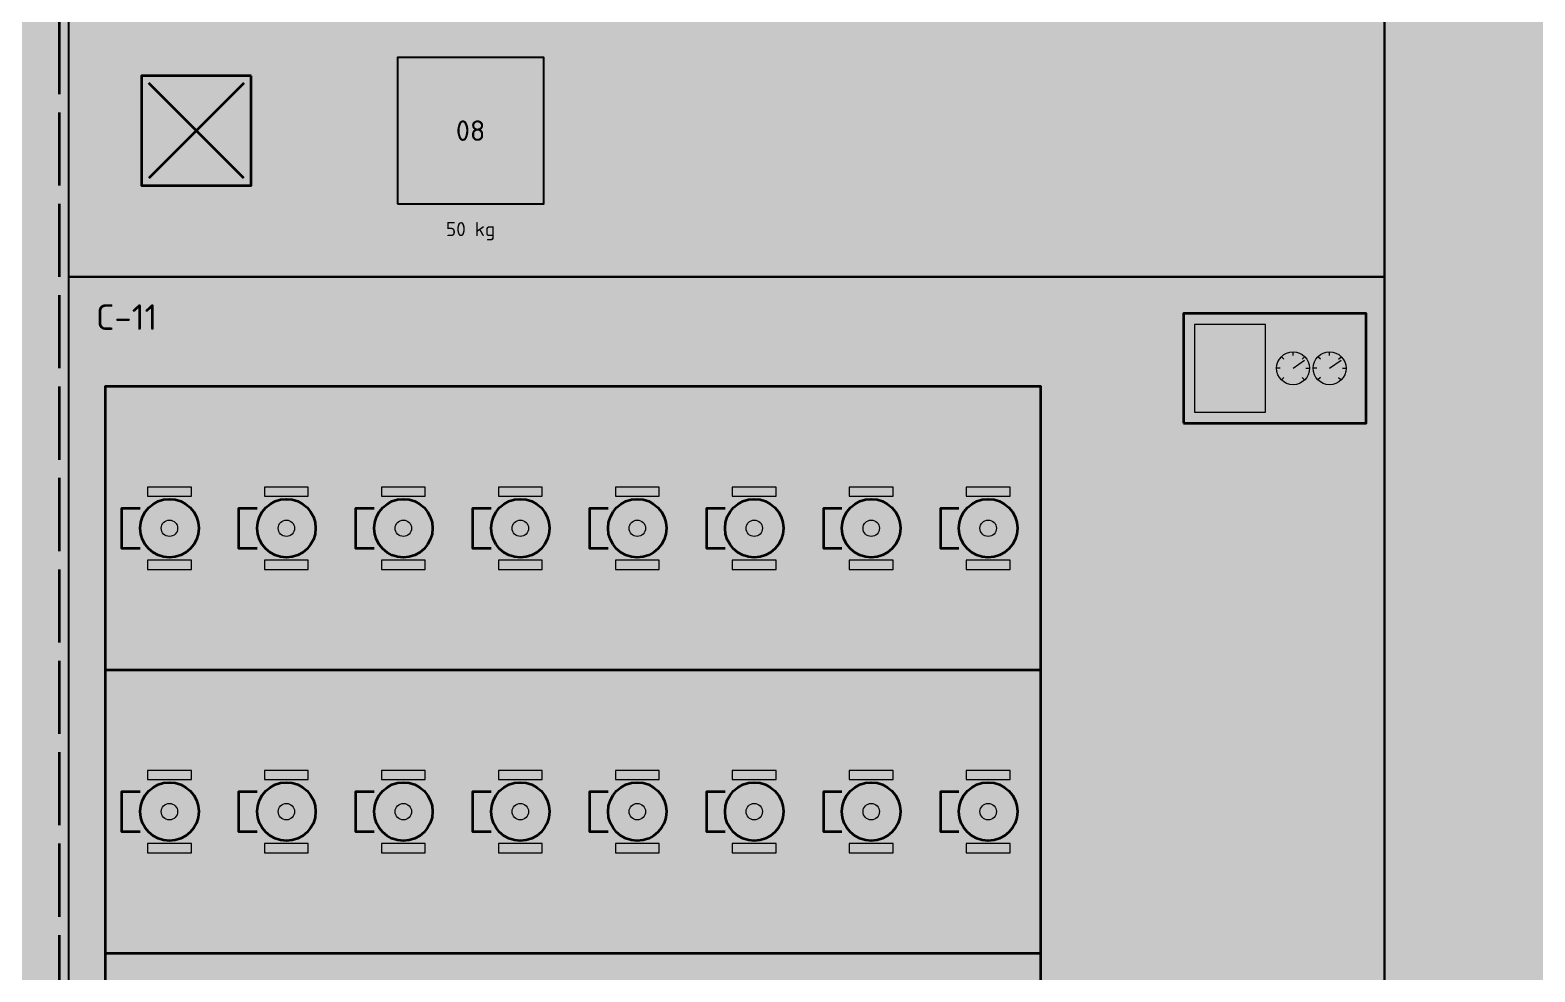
# Model space of a CAD drawing. Header units: millimetres. Extents: x 0 to 1189, y 0 to 841.
# Drawn here: x 678.9 to 761.2, y 485 to 536.5 of the extents above; entities that cross this region are included whole.
import ezdxf
from ezdxf.enums import TextEntityAlignment as Align

# ---------------------------------------------------------------- set-up
doc = ezdxf.new("R2010")
doc.units = ezdxf.units.MM
doc.linetypes.add('IRAM-E-TRAZOS', pattern=[5, 4, -1])
for name, color, linetype, lineweight, true_color in [('A-DEM-AM', 2, 'CONTINUOUS', 35, 0xd7a500), ('A-DEM-RO', 1, 'CONTINUOUS', 35, 0xd21e1e), ('A-EQUIPO', 30, 'CONTINUOUS', 35, 0xe67800), ('A-PASILLO', 2, 'IRAM-E-TRAZOS', 35, 0xd7a500)]:
    doc.layers.add(name, color=color, linetype=linetype, lineweight=lineweight, true_color=true_color)
for name, color, linetype, lineweight in [('A-EQUIPO-FINO', 8, 'CONTINUOUS', 13), ('A-EQUIPO-RELLENO', 9, 'CONTINUOUS', 13), ('A-RELLENO', 9, 'CONTINUOUS', 13), ('A-SECTOR', 1, 'CONTINUOUS', 25), ('A-SECTOR-TXT', 1, 'CONTINUOUS', 25), ('A-TEXTO', 7, 'CONTINUOUS', 18), ('S-INCENDIO', 1, 'CONTINUOUS', 25)]:
    doc.layers.add(name, color=color, linetype=linetype, lineweight=lineweight)
doc.styles.add('ISO3098', font='isocpeur.ttf')

msp = doc.modelspace()

# ---------------------------------------------------------------- hatches: boundary and pattern name
at = {"layer": 'A-EQUIPO-RELLENO', "true_color": 0xf5cdc8}
h = msp.add_hatch(color=7, dxfattribs=at)
h.dxf.hatch_style = 1
h.paths.add_polyline_path([(691, 534), (685, 534), (685, 528), (691, 528)])
at = {"layer": 'A-EQUIPO-RELLENO', "true_color": 0xeedec0}
h = msp.add_hatch(color=7, dxfattribs=at)
h.dxf.hatch_style = 1
h.paths.add_polyline_path([(742, 515), (752, 515), (752, 521), (742, 521)])
at = {"layer": 'A-EQUIPO-RELLENO', "true_color": 0xffffff}
h = msp.add_hatch(color=7, dxfattribs=at)
h.dxf.hatch_style = 1
h.paths.add_polyline_path([(748.9, 518), (748.869, 518.233), (748.779, 518.45), (748.636, 518.636), (748.45, 518.779), (748.233, 518.869), (748, 518.9), (747.767, 518.869), (747.55, 518.779), (747.364, 518.636), (747.221, 518.45), (747.131, 518.233), (747.1, 518), (747.131, 517.767), (747.221, 517.55), (747.364, 517.364), (747.55, 517.221), (747.767, 517.131), (748, 517.1), (748.233, 517.131), (748.45, 517.221), (748.636, 517.364), (748.779, 517.55), (748.869, 517.767)])
h = msp.add_hatch(color=7, dxfattribs=at)
h.dxf.hatch_style = 1
h.paths.add_polyline_path([(750.9, 518), (750.869, 518.233), (750.779, 518.45), (750.636, 518.636), (750.45, 518.779), (750.233, 518.869), (750, 518.9), (749.767, 518.869), (749.55, 518.779), (749.364, 518.636), (749.221, 518.45), (749.131, 518.233), (749.1, 518), (749.131, 517.767), (749.221, 517.55), (749.364, 517.364), (749.55, 517.221), (749.767, 517.131), (750, 517.1), (750.233, 517.131), (750.45, 517.221), (750.636, 517.364), (750.779, 517.55), (750.869, 517.767)])
at = {"layer": 'A-EQUIPO-RELLENO', "true_color": 0x969ba0}
h = msp.add_hatch(color=7, dxfattribs=at)
h.dxf.hatch_style = 1
h.paths.add_polyline_path([(685.32, 511), (687.72, 511), (687.72, 511.5), (685.32, 511.5)])
h = msp.add_hatch(color=7, dxfattribs=at)
h.dxf.hatch_style = 1
h.paths.add_polyline_path([(691.72, 511), (694.12, 511), (694.12, 511.5), (691.72, 511.5)])
h = msp.add_hatch(color=7, dxfattribs=at)
h.dxf.hatch_style = 1
h.paths.add_polyline_path([(698.12, 511), (700.52, 511), (700.52, 511.5), (698.12, 511.5)])
h = msp.add_hatch(color=7, dxfattribs=at)
h.dxf.hatch_style = 1
h.paths.add_polyline_path([(704.52, 511), (706.92, 511), (706.92, 511.5), (704.52, 511.5)])
h = msp.add_hatch(color=7, dxfattribs=at)
h.dxf.hatch_style = 1
h.paths.add_polyline_path([(710.92, 511), (713.32, 511), (713.32, 511.5), (710.92, 511.5)])
h = msp.add_hatch(color=7, dxfattribs=at)
h.dxf.hatch_style = 1
h.paths.add_polyline_path([(717.32, 511), (719.72, 511), (719.72, 511.5), (717.32, 511.5)])
h = msp.add_hatch(color=7, dxfattribs=at)
h.dxf.hatch_style = 1
h.paths.add_polyline_path([(723.72, 511), (726.12, 511), (726.12, 511.5), (723.72, 511.5)])
h = msp.add_hatch(color=7, dxfattribs=at)
h.dxf.hatch_style = 1
h.paths.add_polyline_path([(730.12, 511), (732.52, 511), (732.52, 511.5), (730.12, 511.5)])
at = {"layer": 'A-EQUIPO-RELLENO', "true_color": 0xf0786e}
h = msp.add_hatch(color=7, dxfattribs=at)
h.dxf.hatch_style = 1
h.paths.add_polyline_path([(688.12, 509.25), (688.065, 509.664), (687.906, 510.05), (687.651, 510.381), (687.32, 510.636), (686.934, 510.795), (686.52, 510.85), (686.106, 510.795), (685.72, 510.636), (685.389, 510.381), (685.134, 510.05), (684.975, 509.664), (684.92, 509.25), (684.975, 508.836), (685.134, 508.45), (685.389, 508.119), (685.72, 507.864), (686.106, 507.705), (686.52, 507.65), (686.934, 507.705), (687.32, 507.864), (687.651, 508.119), (687.906, 508.45), (688.065, 508.836)])
h = msp.add_hatch(color=7, dxfattribs=at)
h.dxf.hatch_style = 1
h.paths.add_polyline_path([(694.52, 509.25), (694.465, 509.664), (694.306, 510.05), (694.051, 510.381), (693.72, 510.636), (693.334, 510.795), (692.92, 510.85), (692.506, 510.795), (692.12, 510.636), (691.789, 510.381), (691.534, 510.05), (691.375, 509.664), (691.32, 509.25), (691.375, 508.836), (691.534, 508.45), (691.789, 508.119), (692.12, 507.864), (692.506, 507.705), (692.92, 507.65), (693.334, 507.705), (693.72, 507.864), (694.051, 508.119), (694.306, 508.45), (694.465, 508.836)])
h = msp.add_hatch(color=7, dxfattribs=at)
h.dxf.hatch_style = 1
h.paths.add_polyline_path([(700.92, 509.25), (700.865, 509.664), (700.706, 510.05), (700.451, 510.381), (700.12, 510.636), (699.734, 510.795), (699.32, 510.85), (698.906, 510.795), (698.52, 510.636), (698.189, 510.381), (697.934, 510.05), (697.775, 509.664), (697.72, 509.25), (697.775, 508.836), (697.934, 508.45), (698.189, 508.119), (698.52, 507.864), (698.906, 507.705), (699.32, 507.65), (699.734, 507.705), (700.12, 507.864), (700.451, 508.119), (700.706, 508.45), (700.865, 508.836)])
h = msp.add_hatch(color=7, dxfattribs=at)
h.dxf.hatch_style = 1
h.paths.add_polyline_path([(707.32, 509.25), (707.265, 509.664), (707.106, 510.05), (706.851, 510.381), (706.52, 510.636), (706.134, 510.795), (705.72, 510.85), (705.306, 510.795), (704.92, 510.636), (704.589, 510.381), (704.334, 510.05), (704.175, 509.664), (704.12, 509.25), (704.175, 508.836), (704.334, 508.45), (704.589, 508.119), (704.92, 507.864), (705.306, 507.705), (705.72, 507.65), (706.134, 507.705), (706.52, 507.864), (706.851, 508.119), (707.106, 508.45), (707.265, 508.836)])
h = msp.add_hatch(color=7, dxfattribs=at)
h.dxf.hatch_style = 1
h.paths.add_polyline_path([(713.72, 509.25), (713.665, 509.664), (713.506, 510.05), (713.251, 510.381), (712.92, 510.636), (712.534, 510.795), (712.12, 510.85), (711.706, 510.795), (711.32, 510.636), (710.989, 510.381), (710.734, 510.05), (710.575, 509.664), (710.52, 509.25), (710.575, 508.836), (710.734, 508.45), (710.989, 508.119), (711.32, 507.864), (711.706, 507.705), (712.12, 507.65), (712.534, 507.705), (712.92, 507.864), (713.251, 508.119), (713.506, 508.45), (713.665, 508.836)])
h = msp.add_hatch(color=7, dxfattribs=at)
h.dxf.hatch_style = 1
h.paths.add_polyline_path([(720.12, 509.25), (720.065, 509.664), (719.906, 510.05), (719.651, 510.381), (719.32, 510.636), (718.934, 510.795), (718.52, 510.85), (718.106, 510.795), (717.72, 510.636), (717.389, 510.381), (717.134, 510.05), (716.975, 509.664), (716.92, 509.25), (716.975, 508.836), (717.134, 508.45), (717.389, 508.119), (717.72, 507.864), (718.106, 507.705), (718.52, 507.65), (718.934, 507.705), (719.32, 507.864), (719.651, 508.119), (719.906, 508.45), (720.065, 508.836)])
h = msp.add_hatch(color=7, dxfattribs=at)
h.dxf.hatch_style = 1
h.paths.add_polyline_path([(726.52, 509.25), (726.465, 509.664), (726.306, 510.05), (726.051, 510.381), (725.72, 510.636), (725.334, 510.795), (724.92, 510.85), (724.506, 510.795), (724.12, 510.636), (723.789, 510.381), (723.534, 510.05), (723.375, 509.664), (723.32, 509.25), (723.375, 508.836), (723.534, 508.45), (723.789, 508.119), (724.12, 507.864), (724.506, 507.705), (724.92, 507.65), (725.334, 507.705), (725.72, 507.864), (726.051, 508.119), (726.306, 508.45), (726.465, 508.836)])
h = msp.add_hatch(color=7, dxfattribs=at)
h.dxf.hatch_style = 1
h.paths.add_polyline_path([(732.92, 509.25), (732.865, 509.664), (732.706, 510.05), (732.451, 510.381), (732.12, 510.636), (731.734, 510.795), (731.32, 510.85), (730.906, 510.795), (730.52, 510.636), (730.189, 510.381), (729.934, 510.05), (729.775, 509.664), (729.72, 509.25), (729.775, 508.836), (729.934, 508.45), (730.189, 508.119), (730.52, 507.864), (730.906, 507.705), (731.32, 507.65), (731.734, 507.705), (732.12, 507.864), (732.451, 508.119), (732.706, 508.45), (732.865, 508.836)])
at = {"layer": 'A-EQUIPO-RELLENO', "true_color": 0x969ba0}
h = msp.add_hatch(color=7, dxfattribs=at)
h.dxf.hatch_style = 1
h.paths.add_polyline_path([(685.32, 507), (687.72, 507), (687.72, 507.5), (685.32, 507.5)])
h = msp.add_hatch(color=7, dxfattribs=at)
h.dxf.hatch_style = 1
h.paths.add_polyline_path([(691.72, 507), (694.12, 507), (694.12, 507.5), (691.72, 507.5)])
h = msp.add_hatch(color=7, dxfattribs=at)
h.dxf.hatch_style = 1
h.paths.add_polyline_path([(698.12, 507), (700.52, 507), (700.52, 507.5), (698.12, 507.5)])
h = msp.add_hatch(color=7, dxfattribs=at)
h.dxf.hatch_style = 1
h.paths.add_polyline_path([(704.52, 507), (706.92, 507), (706.92, 507.5), (704.52, 507.5)])
h = msp.add_hatch(color=7, dxfattribs=at)
h.dxf.hatch_style = 1
h.paths.add_polyline_path([(710.92, 507), (713.32, 507), (713.32, 507.5), (710.92, 507.5)])
h = msp.add_hatch(color=7, dxfattribs=at)
h.dxf.hatch_style = 1
h.paths.add_polyline_path([(717.32, 507), (719.72, 507), (719.72, 507.5), (717.32, 507.5)])
h = msp.add_hatch(color=7, dxfattribs=at)
h.dxf.hatch_style = 1
h.paths.add_polyline_path([(723.72, 507), (726.12, 507), (726.12, 507.5), (723.72, 507.5)])
h = msp.add_hatch(color=7, dxfattribs=at)
h.dxf.hatch_style = 1
h.paths.add_polyline_path([(730.12, 507), (732.52, 507), (732.52, 507.5), (730.12, 507.5)])
h = msp.add_hatch(color=7, dxfattribs=at)
h.dxf.hatch_style = 1
h.paths.add_polyline_path([(685.32, 495.5), (687.72, 495.5), (687.72, 496), (685.32, 496)])
h = msp.add_hatch(color=7, dxfattribs=at)
h.dxf.hatch_style = 1
h.paths.add_polyline_path([(691.72, 495.5), (694.12, 495.5), (694.12, 496), (691.72, 496)])
h = msp.add_hatch(color=7, dxfattribs=at)
h.dxf.hatch_style = 1
h.paths.add_polyline_path([(698.12, 495.5), (700.52, 495.5), (700.52, 496), (698.12, 496)])
h = msp.add_hatch(color=7, dxfattribs=at)
h.dxf.hatch_style = 1
h.paths.add_polyline_path([(704.52, 495.5), (706.92, 495.5), (706.92, 496), (704.52, 496)])
h = msp.add_hatch(color=7, dxfattribs=at)
h.dxf.hatch_style = 1
h.paths.add_polyline_path([(710.92, 495.5), (713.32, 495.5), (713.32, 496), (710.92, 496)])
h = msp.add_hatch(color=7, dxfattribs=at)
h.dxf.hatch_style = 1
h.paths.add_polyline_path([(717.32, 495.5), (719.72, 495.5), (719.72, 496), (717.32, 496)])
h = msp.add_hatch(color=7, dxfattribs=at)
h.dxf.hatch_style = 1
h.paths.add_polyline_path([(723.72, 495.5), (726.12, 495.5), (726.12, 496), (723.72, 496)])
h = msp.add_hatch(color=7, dxfattribs=at)
h.dxf.hatch_style = 1
h.paths.add_polyline_path([(730.12, 495.5), (732.52, 495.5), (732.52, 496), (730.12, 496)])
at = {"layer": 'A-EQUIPO-RELLENO', "true_color": 0xf0786e}
h = msp.add_hatch(color=7, dxfattribs=at)
h.dxf.hatch_style = 1
h.paths.add_polyline_path([(688.12, 493.75), (688.065, 494.164), (687.906, 494.55), (687.651, 494.881), (687.32, 495.136), (686.934, 495.295), (686.52, 495.35), (686.106, 495.295), (685.72, 495.136), (685.389, 494.881), (685.134, 494.55), (684.975, 494.164), (684.92, 493.75), (684.975, 493.336), (685.134, 492.95), (685.389, 492.619), (685.72, 492.364), (686.106, 492.205), (686.52, 492.15), (686.934, 492.205), (687.32, 492.364), (687.651, 492.619), (687.906, 492.95), (688.065, 493.336)])
h = msp.add_hatch(color=7, dxfattribs=at)
h.dxf.hatch_style = 1
h.paths.add_polyline_path([(694.52, 493.75), (694.465, 494.164), (694.306, 494.55), (694.051, 494.881), (693.72, 495.136), (693.334, 495.295), (692.92, 495.35), (692.506, 495.295), (692.12, 495.136), (691.789, 494.881), (691.534, 494.55), (691.375, 494.164), (691.32, 493.75), (691.375, 493.336), (691.534, 492.95), (691.789, 492.619), (692.12, 492.364), (692.506, 492.205), (692.92, 492.15), (693.334, 492.205), (693.72, 492.364), (694.051, 492.619), (694.306, 492.95), (694.465, 493.336)])
h = msp.add_hatch(color=7, dxfattribs=at)
h.dxf.hatch_style = 1
h.paths.add_polyline_path([(700.92, 493.75), (700.865, 494.164), (700.706, 494.55), (700.451, 494.881), (700.12, 495.136), (699.734, 495.295), (699.32, 495.35), (698.906, 495.295), (698.52, 495.136), (698.189, 494.881), (697.934, 494.55), (697.775, 494.164), (697.72, 493.75), (697.775, 493.336), (697.934, 492.95), (698.189, 492.619), (698.52, 492.364), (698.906, 492.205), (699.32, 492.15), (699.734, 492.205), (700.12, 492.364), (700.451, 492.619), (700.706, 492.95), (700.865, 493.336)])
h = msp.add_hatch(color=7, dxfattribs=at)
h.dxf.hatch_style = 1
h.paths.add_polyline_path([(707.32, 493.75), (707.265, 494.164), (707.106, 494.55), (706.851, 494.881), (706.52, 495.136), (706.134, 495.295), (705.72, 495.35), (705.306, 495.295), (704.92, 495.136), (704.589, 494.881), (704.334, 494.55), (704.175, 494.164), (704.12, 493.75), (704.175, 493.336), (704.334, 492.95), (704.589, 492.619), (704.92, 492.364), (705.306, 492.205), (705.72, 492.15), (706.134, 492.205), (706.52, 492.364), (706.851, 492.619), (707.106, 492.95), (707.265, 493.336)])
h = msp.add_hatch(color=7, dxfattribs=at)
h.dxf.hatch_style = 1
h.paths.add_polyline_path([(713.72, 493.75), (713.665, 494.164), (713.506, 494.55), (713.251, 494.881), (712.92, 495.136), (712.534, 495.295), (712.12, 495.35), (711.706, 495.295), (711.32, 495.136), (710.989, 494.881), (710.734, 494.55), (710.575, 494.164), (710.52, 493.75), (710.575, 493.336), (710.734, 492.95), (710.989, 492.619), (711.32, 492.364), (711.706, 492.205), (712.12, 492.15), (712.534, 492.205), (712.92, 492.364), (713.251, 492.619), (713.506, 492.95), (713.665, 493.336)])
h = msp.add_hatch(color=7, dxfattribs=at)
h.dxf.hatch_style = 1
h.paths.add_polyline_path([(720.12, 493.75), (720.065, 494.164), (719.906, 494.55), (719.651, 494.881), (719.32, 495.136), (718.934, 495.295), (718.52, 495.35), (718.106, 495.295), (717.72, 495.136), (717.389, 494.881), (717.134, 494.55), (716.975, 494.164), (716.92, 493.75), (716.975, 493.336), (717.134, 492.95), (717.389, 492.619), (717.72, 492.364), (718.106, 492.205), (718.52, 492.15), (718.934, 492.205), (719.32, 492.364), (719.651, 492.619), (719.906, 492.95), (720.065, 493.336)])
h = msp.add_hatch(color=7, dxfattribs=at)
h.dxf.hatch_style = 1
h.paths.add_polyline_path([(726.52, 493.75), (726.465, 494.164), (726.306, 494.55), (726.051, 494.881), (725.72, 495.136), (725.334, 495.295), (724.92, 495.35), (724.506, 495.295), (724.12, 495.136), (723.789, 494.881), (723.534, 494.55), (723.375, 494.164), (723.32, 493.75), (723.375, 493.336), (723.534, 492.95), (723.789, 492.619), (724.12, 492.364), (724.506, 492.205), (724.92, 492.15), (725.334, 492.205), (725.72, 492.364), (726.051, 492.619), (726.306, 492.95), (726.465, 493.336)])
h = msp.add_hatch(color=7, dxfattribs=at)
h.dxf.hatch_style = 1
h.paths.add_polyline_path([(732.92, 493.75), (732.865, 494.164), (732.706, 494.55), (732.451, 494.881), (732.12, 495.136), (731.734, 495.295), (731.32, 495.35), (730.906, 495.295), (730.52, 495.136), (730.189, 494.881), (729.934, 494.55), (729.775, 494.164), (729.72, 493.75), (729.775, 493.336), (729.934, 492.95), (730.189, 492.619), (730.52, 492.364), (730.906, 492.205), (731.32, 492.15), (731.734, 492.205), (732.12, 492.364), (732.451, 492.619), (732.706, 492.95), (732.865, 493.336)])
at = {"layer": 'A-EQUIPO-RELLENO', "true_color": 0x969ba0}
h = msp.add_hatch(color=7, dxfattribs=at)
h.dxf.hatch_style = 1
h.paths.add_polyline_path([(685.32, 491.5), (687.72, 491.5), (687.72, 492), (685.32, 492)])
h = msp.add_hatch(color=7, dxfattribs=at)
h.dxf.hatch_style = 1
h.paths.add_polyline_path([(691.72, 491.5), (694.12, 491.5), (694.12, 492), (691.72, 492)])
h = msp.add_hatch(color=7, dxfattribs=at)
h.dxf.hatch_style = 1
h.paths.add_polyline_path([(698.12, 491.5), (700.52, 491.5), (700.52, 492), (698.12, 492)])
h = msp.add_hatch(color=7, dxfattribs=at)
h.dxf.hatch_style = 1
h.paths.add_polyline_path([(704.52, 491.5), (706.92, 491.5), (706.92, 492), (704.52, 492)])
h = msp.add_hatch(color=7, dxfattribs=at)
h.dxf.hatch_style = 1
h.paths.add_polyline_path([(710.92, 491.5), (713.32, 491.5), (713.32, 492), (710.92, 492)])
h = msp.add_hatch(color=7, dxfattribs=at)
h.dxf.hatch_style = 1
h.paths.add_polyline_path([(717.32, 491.5), (719.72, 491.5), (719.72, 492), (717.32, 492)])
h = msp.add_hatch(color=7, dxfattribs=at)
h.dxf.hatch_style = 1
h.paths.add_polyline_path([(723.72, 491.5), (726.12, 491.5), (726.12, 492), (723.72, 492)])
h = msp.add_hatch(color=7, dxfattribs=at)
h.dxf.hatch_style = 1
h.paths.add_polyline_path([(730.12, 491.5), (732.52, 491.5), (732.52, 492), (730.12, 492)])
at = {"layer": 'A-RELLENO', "true_color": 0xf6cfc3}
h = msp.add_hatch(color=7, dxfattribs=at)
h.dxf.hatch_style = 1
h.paths.add_polyline_path([(753, 368), (853, 368), (853, 638), (753, 638)])
at = {"layer": 'A-RELLENO', "true_color": 0xf6f6f6}
h = msp.add_hatch(color=7, dxfattribs=at)
h.dxf.hatch_style = 1
h.paths.add_polyline_path([(666, 368), (681, 368), (681, 618), (666, 618)])
at = {"layer": 'A-RELLENO', "true_color": 0xfde4c8}
h = msp.add_hatch(color=7, dxfattribs=at)
h.dxf.hatch_style = 1
h.paths.add_polyline_path([(681, 523), (753, 523), (753, 618), (681, 618)])
at = {"layer": 'A-RELLENO', "true_color": 0xf8d9c0}
h = msp.add_hatch(color=7, dxfattribs=at)
h.dxf.hatch_style = 1
h.paths.add_polyline_path([(681, 418), (753, 418), (753, 523), (681, 523)])
at = {"layer": 'S-INCENDIO', "true_color": 0xc81414}
h = msp.add_hatch(color=7, dxfattribs=at)
h.dxf.hatch_style = 1
h.paths.add_polyline_path([(699, 527), (707, 527), (707, 535), (699, 535)])

# ---------------------------------------------------------------- linework, layer by layer
at = {"layer": 'A-DEM-AM'}
for p, q in [((683, 501.5), (734.2, 501.5)), ((683, 486), (734.2, 486))]:
    msp.add_line(p, q, dxfattribs=at)
msp.add_lwpolyline([(683, 424), (734.2, 424), (734.2, 517), (683, 517)], close=True, dxfattribs=at)
at = {"layer": 'A-DEM-RO'}
for p, q in [((690.6, 533.6), (685.4, 528.4)), ((690.6, 528.4), (685.4, 533.6))]:
    msp.add_line(p, q, dxfattribs=at)
msp.add_lwpolyline([(691, 534), (685, 534), (685, 528), (691, 528)], close=True, dxfattribs=at)
at = {"layer": 'A-EQUIPO'}
msp.add_lwpolyline([(742, 515), (752, 515), (752, 521), (742, 521)], close=True, dxfattribs=at)
for points in [[(684.92, 508.15), (683.92, 508.15), (683.92, 510.35), (684.92, 510.35)], [(691.32, 508.15), (690.32, 508.15), (690.32, 510.35), (691.32, 510.35)], [(697.72, 508.15), (696.72, 508.15), (696.72, 510.35), (697.72, 510.35)], [(704.12, 508.15), (703.12, 508.15), (703.12, 510.35), (704.12, 510.35)], [(710.52, 508.15), (709.52, 508.15), (709.52, 510.35), (710.52, 510.35)], [(716.92, 508.15), (715.92, 508.15), (715.92, 510.35), (716.92, 510.35)], [(723.32, 508.15), (722.32, 508.15), (722.32, 510.35), (723.32, 510.35)], [(729.72, 508.15), (728.72, 508.15), (728.72, 510.35), (729.72, 510.35)], [(684.92, 492.65), (683.92, 492.65), (683.92, 494.85), (684.92, 494.85)], [(691.32, 492.65), (690.32, 492.65), (690.32, 494.85), (691.32, 494.85)], [(697.72, 492.65), (696.72, 492.65), (696.72, 494.85), (697.72, 494.85)], [(704.12, 492.65), (703.12, 492.65), (703.12, 494.85), (704.12, 494.85)], [(710.52, 492.65), (709.52, 492.65), (709.52, 494.85), (710.52, 494.85)], [(716.92, 492.65), (715.92, 492.65), (715.92, 494.85), (716.92, 494.85)], [(723.32, 492.65), (722.32, 492.65), (722.32, 494.85), (723.32, 494.85)], [(729.72, 492.65), (728.72, 492.65), (728.72, 494.85), (729.72, 494.85)]]:
    msp.add_lwpolyline(points, dxfattribs=at)
for centre in [(686.52, 509.25), (692.92, 509.25), (699.32, 509.25), (705.72, 509.25), (712.12, 509.25), (718.52, 509.25), (724.92, 509.25), (731.32, 509.25), (686.52, 493.75), (692.92, 493.75), (699.32, 493.75), (705.72, 493.75), (712.12, 493.75), (718.52, 493.75), (724.92, 493.75), (731.32, 493.75)]:
    msp.add_circle(centre, 1.6, dxfattribs=at)
at = {"layer": 'A-EQUIPO-FINO'}
for p, q in [((748, 518.702), (748, 518.9)), ((750, 518.702), (750, 518.9)), ((747.298, 518), (747.1, 518)), ((747.504, 518.496), (747.364, 518.636)), ((748, 518), (748.63, 518.45)), ((748.496, 518.496), (748.636, 518.636)), ((748.702, 518), (748.9, 518)), ((749.298, 518), (749.1, 518)), ((749.504, 518.496), (749.364, 518.636)), ((750, 518), (750.63, 518.45)), ((750.496, 518.496), (750.636, 518.636)), ((750.702, 518), (750.9, 518)), ((747.504, 517.504), (747.364, 517.364)), ((748.496, 517.504), (748.636, 517.364)), ((749.504, 517.504), (749.364, 517.364)), ((750.496, 517.504), (750.636, 517.364))]:
    msp.add_line(p, q, dxfattribs=at)
for points in [[(742.6, 515.6), (746.5, 515.6), (746.5, 520.4), (742.6, 520.4)], [(685.32, 511), (687.72, 511), (687.72, 511.5), (685.32, 511.5)], [(691.72, 511), (694.12, 511), (694.12, 511.5), (691.72, 511.5)], [(698.12, 511), (700.52, 511), (700.52, 511.5), (698.12, 511.5)], [(704.52, 511), (706.92, 511), (706.92, 511.5), (704.52, 511.5)], [(710.92, 511), (713.32, 511), (713.32, 511.5), (710.92, 511.5)], [(717.32, 511), (719.72, 511), (719.72, 511.5), (717.32, 511.5)], [(723.72, 511), (726.12, 511), (726.12, 511.5), (723.72, 511.5)], [(730.12, 511), (732.52, 511), (732.52, 511.5), (730.12, 511.5)], [(685.32, 507), (687.72, 507), (687.72, 507.5), (685.32, 507.5)], [(691.72, 507), (694.12, 507), (694.12, 507.5), (691.72, 507.5)], [(698.12, 507), (700.52, 507), (700.52, 507.5), (698.12, 507.5)], [(704.52, 507), (706.92, 507), (706.92, 507.5), (704.52, 507.5)], [(710.92, 507), (713.32, 507), (713.32, 507.5), (710.92, 507.5)], [(717.32, 507), (719.72, 507), (719.72, 507.5), (717.32, 507.5)], [(723.72, 507), (726.12, 507), (726.12, 507.5), (723.72, 507.5)], [(730.12, 507), (732.52, 507), (732.52, 507.5), (730.12, 507.5)], [(685.32, 495.5), (687.72, 495.5), (687.72, 496), (685.32, 496)], [(691.72, 495.5), (694.12, 495.5), (694.12, 496), (691.72, 496)], [(698.12, 495.5), (700.52, 495.5), (700.52, 496), (698.12, 496)], [(704.52, 495.5), (706.92, 495.5), (706.92, 496), (704.52, 496)], [(710.92, 495.5), (713.32, 495.5), (713.32, 496), (710.92, 496)], [(717.32, 495.5), (719.72, 495.5), (719.72, 496), (717.32, 496)], [(723.72, 495.5), (726.12, 495.5), (726.12, 496), (723.72, 496)], [(730.12, 495.5), (732.52, 495.5), (732.52, 496), (730.12, 496)], [(685.32, 491.5), (687.72, 491.5), (687.72, 492), (685.32, 492)], [(691.72, 491.5), (694.12, 491.5), (694.12, 492), (691.72, 492)], [(698.12, 491.5), (700.52, 491.5), (700.52, 492), (698.12, 492)], [(704.52, 491.5), (706.92, 491.5), (706.92, 492), (704.52, 492)], [(710.92, 491.5), (713.32, 491.5), (713.32, 492), (710.92, 492)], [(717.32, 491.5), (719.72, 491.5), (719.72, 492), (717.32, 492)], [(723.72, 491.5), (726.12, 491.5), (726.12, 492), (723.72, 492)], [(730.12, 491.5), (732.52, 491.5), (732.52, 492), (730.12, 492)]]:
    msp.add_lwpolyline(points, close=True, dxfattribs=at)
for centre, radius in [((748, 518), 0.9), ((750, 518), 0.9), ((686.52, 509.25), 0.45), ((692.92, 509.25), 0.45), ((699.32, 509.25), 0.45), ((705.72, 509.25), 0.45), ((712.12, 509.25), 0.45), ((718.52, 509.25), 0.45), ((724.92, 509.25), 0.45), ((731.32, 509.25), 0.45), ((686.52, 493.75), 0.45), ((692.92, 493.75), 0.45), ((699.32, 493.75), 0.45), ((705.72, 493.75), 0.45), ((712.12, 493.75), 0.45), ((718.52, 493.75), 0.45), ((724.92, 493.75), 0.45), ((731.32, 493.75), 0.45)]:
    msp.add_circle(centre, radius, dxfattribs=at)
at = {"layer": 'A-PASILLO'}
msp.add_line((680.5, 368), (680.5, 618), dxfattribs=at)
at = {"layer": 'A-SECTOR'}
for points in [[(753, 368), (853, 368), (853, 638), (753, 638)], [(681, 523), (753, 523), (753, 618), (681, 618)], [(681, 418), (753, 418), (753, 523), (681, 523)]]:
    msp.add_lwpolyline(points, close=True, dxfattribs=at)
at = {"layer": 'S-INCENDIO'}
msp.add_lwpolyline([(699, 527), (707, 527), (707, 535), (699, 535)], close=True, dxfattribs=at)

# ---------------------------------------------------------------- texts
at = {"layer": 'A-SECTOR-TXT', "style": 'ISO3098'}
msp.add_text('C-11', height=1.4, dxfattribs=at).set_placement((682.5, 521.5), align=Align.TOP_LEFT)
at = {"layer": 'A-TEXTO', "style": 'ISO3098'}
msp.add_text('08', height=1.12, dxfattribs=at).set_placement((703, 531), align=Align.MIDDLE_CENTER)
msp.add_text('50 kg', height=0.77, dxfattribs=at).set_placement((703, 526), align=Align.TOP_CENTER)

doc.saveas('drawing.dxf')
